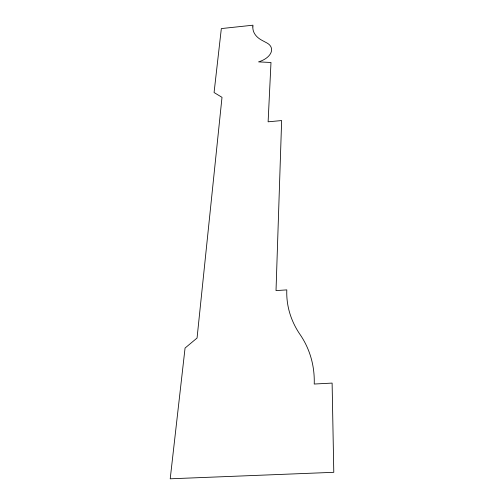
<?xml version="1.0" encoding="UTF-8"?>
<svg xmlns="http://www.w3.org/2000/svg" width="504" height="504" viewBox="0 0 504 504"><rect width="100%" height="100%" fill="white"/><g stroke="black" fill="none" stroke-linecap="round" stroke-linejoin="round"><path stroke-width="0.76" d="M252.844 26.907L252.832 27.436A35.299 20.544 -10.1 0 0 261.998 40.339L266.881 42.941A17.842 10.704 -11.6 0 1 258.539 61.885L270.988 62.477L268.115 121.81L281.642 120.563L276.016 290.606L286.808 289.888A113.891 89.46 -2.1 0 0 300.674 335.412A117.615 97.398 -25.1 0 1 314.225 384.035L332.111 383.09L333.787 472.311L170.213 478.8L185.062 348.05L197.058 338.033L222.006 97.329L214.074 92.541L221.338 28.577L252.97 25.2L252.844 26.907"/></g></svg>
